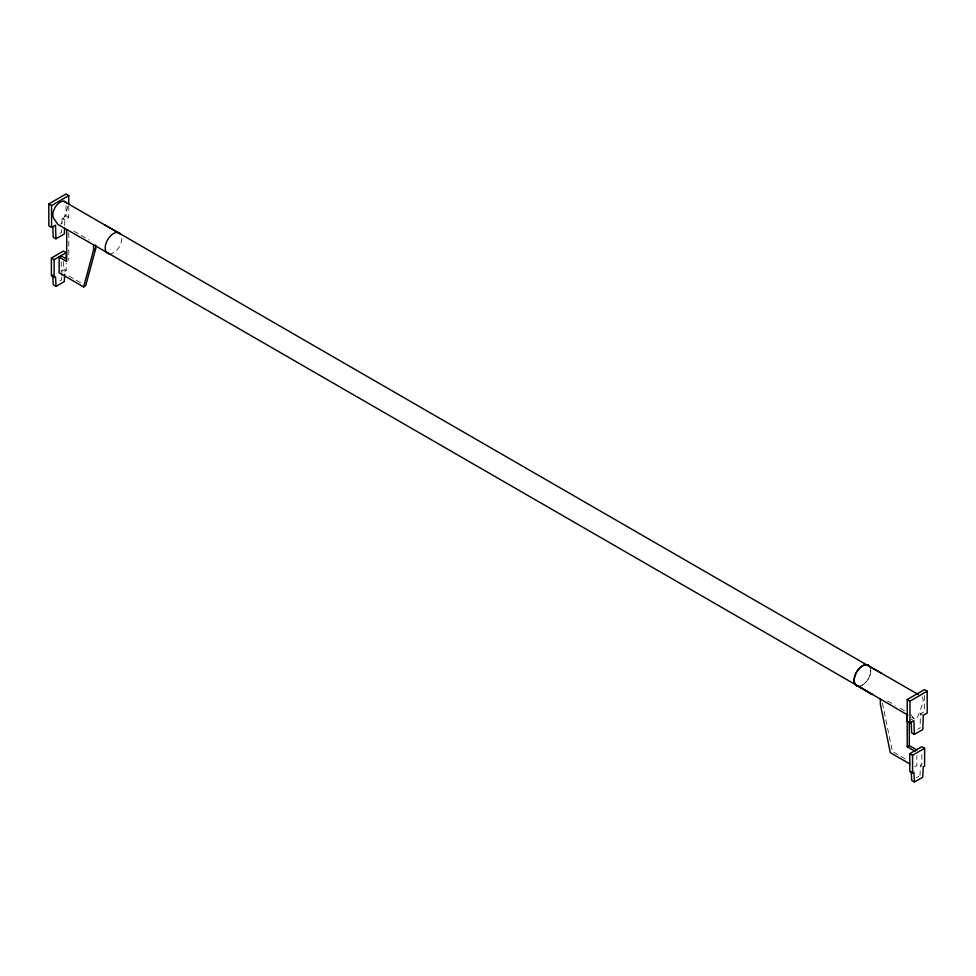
<?xml version="1.0" encoding="UTF-8"?>
<svg xmlns="http://www.w3.org/2000/svg" width="976" height="976" viewBox="0 0 976 976"><rect width="100%" height="100%" fill="white"/><g stroke="black" fill="none" stroke-linecap="round" stroke-linejoin="round"><path stroke-width="0.73" stroke-dasharray="4.88 3.66" d="M64.672 225.407L64.867 219.722L68.784 217.465L68.784 205.802M61.72 229.506L61.622 232.349L56.815 235.118M61.915 223.821L62.11 218.136L66.026 215.867L68.784 217.465M924.443 695.449L924.443 711.48L920.527 713.737L920.039 727.95L917.635 729.34M61.708 277.05L61.561 280.014L56.815 282.747M61.781 275.561L62.086 269.644L63.428 268.864L66.185 270.462L66.185 263.044M919.978 775.615L920.514 765.257L921.856 764.476L921.856 752.618M66.185 270.462L64.843 271.23L62.086 269.644M914.805 766.794L916.867 765.599L916.867 755.656M916.427 777.665L918.794 776.298M62.11 218.136L64.867 219.722M920.527 713.737L923.284 715.335M73.895 231.178L89.243 240.047M887.538 700.939L895.212 705.367M900.336 708.32L905.447 711.272M911.718 717.336L914.305 718.824M911.133 719.166L913.89 720.752M920.514 765.257L922.344 766.319M68.93 276.049L83.119 284.236M893.662 752.203L907.839 760.389M911.145 714.798L913.573 718.299A3.745 2.172 -60 0 0 915.866 718.507A3.745 2.172 -60 0 0 918.172 715.64L922.21 705.148A10.333 5.966 -60 0 0 922.186 696.754M882.426 703.062L892.369 751.459M68.784 232.605L68.784 260.324M66.026 205.668L66.026 215.867M63.428 261.458L63.428 268.864M61.195 261.641L61.195 271.584M870.799 670.646A11.761 6.795 -60 0 1 858.319 686.165M869.604 666.523A11.761 6.795 -60 0 1 868.286 678.881A11.761 6.795 -60 0 1 858.246 686.213M121.841 238.327A11.761 6.795 -60 0 1 109.361 253.845M67.429 206.412A10.333 5.966 -60 0 1 66.466 211.182L62.427 221.662A3.745 2.172 -60 0 1 60.683 224.151"/><path stroke-width="1.46" d="M66.246 258.872L61.195 255.956L59.133 257.139L59.133 272.78L83.631 286.92L85.693 285.724L95.648 248.831L95.648 245.013M907.216 746.786L909.29 745.591L916.867 749.971L914.805 751.154L907.216 746.786L907.216 714.688M909.29 745.591L909.29 722.252M64.575 228.25L64.379 233.935L55.961 238.803L53.204 237.205L52.826 226.591M64.697 274.195L64.306 281.6L56.022 286.383L53.265 284.797L52.741 275.049M83.631 286.92L93.574 250.015L93.574 244.927M55.961 238.803L55.473 225.151L51.557 227.408L48.8 225.81L48.8 203.947L66.026 194.004L68.784 195.603L68.784 204.338M48.8 203.947L51.557 205.546L68.784 195.603M56.022 286.383L55.486 276.635L54.144 277.416L51.386 275.83L51.386 258.042L63.428 251.076L66.185 252.674L66.185 258.603M51.386 258.042L54.144 259.628L66.185 252.674M93.574 250.015L95.648 248.831M914.378 734.403L913.89 720.752L909.974 723.009L907.216 721.423L907.216 699.56L924.443 689.617L927.2 691.203L927.2 713.066L923.284 715.335L922.796 729.548L914.378 734.403L911.621 732.817L911.242 722.191M907.216 699.56L909.974 701.146L927.2 691.203M914.439 781.996L913.914 772.248L912.572 773.016L909.815 771.43L909.815 753.643L921.856 746.689L924.614 748.275L924.614 766.062L923.259 766.843L922.735 777.213L914.439 781.996L911.694 780.397L911.23 772.04M909.815 753.643L912.572 755.229L924.614 748.275M880.852 672.879L869.689 666.486A11.761 6.795 -60 0 0 856.599 672.049A11.761 6.795 -60 0 0 858.246 686.213L106.311 252.089M866.639 664.729L918.318 694.509M63.769 201.239L120.731 234.167A11.761 6.795 -60 0 0 107.641 239.73A11.761 6.795 -60 0 0 109.361 253.845L58.56 224.846A3.745 2.172 -60 0 1 57.828 224.321L53.79 218.502A10.333 5.966 -60 0 1 56.486 205.448A10.333 5.966 -60 0 1 66.441 202.776M907.851 715.091L858.319 686.165A11.761 6.795 -60 0 1 856.599 672.049A11.761 6.795 -60 0 1 869.604 666.523L105.115 225.114M59.133 257.139L66.71 261.519L66.71 229.421M909.644 763.818L890.307 752.655L880.352 704.257L880.352 699.17M855.269 684.408L872.227 694.436L858.319 686.165M912.572 755.229L912.572 773.016M909.974 701.146L909.974 723.009M54.144 259.628L54.144 277.416M51.557 205.546L51.557 227.408"/></g></svg>
